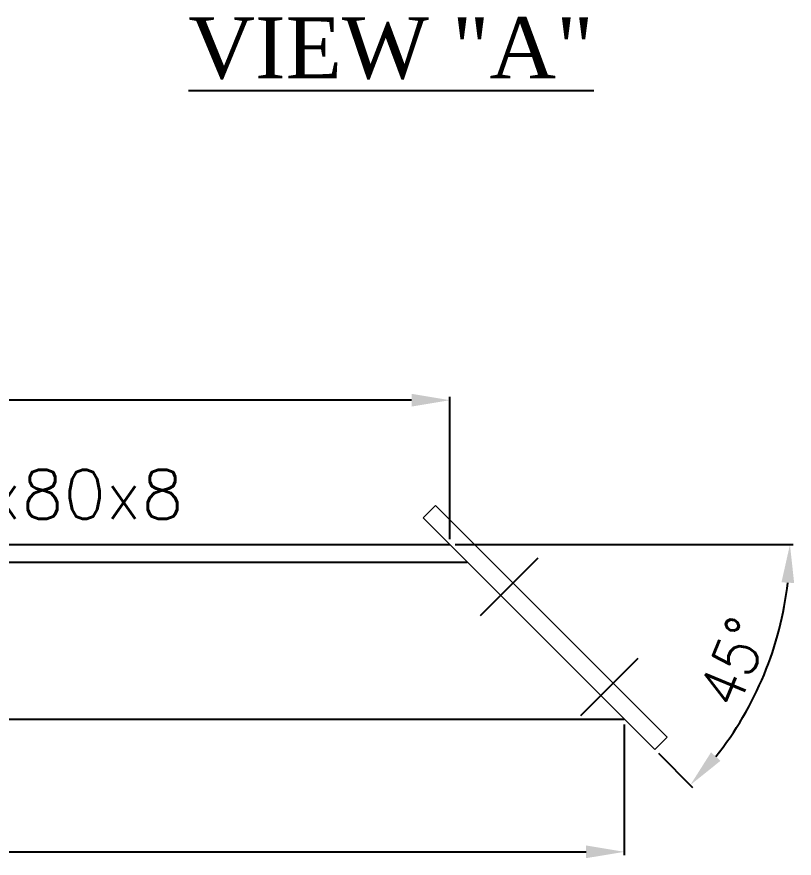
# Model space of a CAD drawing. Header units: millimetres. Extents: x 517777 to 536338, y -327622 to -292910.
# Drawn here: x 525842 to 526555, y -314278 to -313506 of the extents above; entities that cross this region are included whole.
import ezdxf
from ezdxf.enums import TextEntityAlignment as Align

# ---------------------------------------------------------------- set-up
doc = ezdxf.new("R2010")
doc.units = ezdxf.units.MM
doc.linetypes.add('CENTER2', pattern=[28.575, 19.05, -3.175, 3.175, -3.175])
for name, color, linetype in [('2-CENTER', 3, 'CENTER2'), ('5', 8, 'Continuous'), ('TEXT', 6, 'Continuous')]:
    doc.layers.add(name, color=color, linetype=linetype)
doc.styles.add('ROMANS', font='ROMANS.shx', dxfattribs={"width": 0.9})
doc.styles.add('style7', font='times.ttf', dxfattribs={"height": 24})
doc.dimstyles.new('11', dxfattribs={"dimtxt": 40, "dimasz": 35, "dimexe": 3, "dimexo": 5, "dimgap": 10, "dimtad": 1, "dimdec": 0, "dimdsep": 46, "dimtxsty": 'ROMANS', "dimcen": 2.5, "dimclrd": 6, "dimclre": 6, "dimclrt": 2, "dimadec": 0, "dimazin": 0, "dimtfac": 1, "dimtdec": 0, "dimtmove": 0, "dimatfit": 3, "dimfxl": 1, "dimarcsym": 0})

# ---------------------------------------------------------------- blocks, each defined once
blk = doc.blocks.new('*D42')
at = {"color": 6, "lineweight": -2, "transparency": 16777216}
for p, q in [((524638.99, -314155.51), (524638.99, -314275.3)), ((526399.15, -314155.51), (526399.15, -314275.3)), ((524673.99, -314272.3), (526364.15, -314272.3))]:
    blk.add_line(p, q, dxfattribs=at)
at = {"color": 6, "transparency": 16777216}
for points in [[(524673.99, -314266.46), (524673.99, -314278.13), (524638.99, -314272.3)], [(526364.15, -314266.46), (526364.15, -314278.13), (526399.15, -314272.3)]]:
    blk.add_solid(points, dxfattribs=at)
at = {"layer": 'Defpoints', "color": 0, "transparency": 16777216}
for p in [(524638.99, -314150.51), (526399.15, -314150.51), (526399.15, -314272.3)]:
    blk.add_point(p, dxfattribs=at)
at = {"color": 2, "transparency": 16777216, "insert": (525519.07, -314242.3), "char_height": 40, "attachment_point": 5, "style": 'ROMANS'}
blk.add_mtext('880', dxfattribs=at)
blk = doc.blocks.new('*D43')
at = {"color": 6, "lineweight": -2, "transparency": 16777216}
for p, q in [((524798.99, -313985.51), (524798.99, -313855.09)), ((526239.15, -313985.51), (526239.15, -313855.09)), ((526204.15, -313858.09), (524833.99, -313858.09))]:
    blk.add_line(p, q, dxfattribs=at)
at = {"color": 6, "transparency": 16777216}
for points in [[(524833.99, -313852.26), (524833.99, -313863.92), (524798.99, -313858.09)], [(526204.15, -313852.26), (526204.15, -313863.92), (526239.15, -313858.09)]]:
    blk.add_solid(points, dxfattribs=at)
at = {"layer": 'Defpoints', "color": 0, "transparency": 16777216}
for p in [(524798.99, -313858.09), (524798.99, -313990.51), (526239.15, -313990.51)]:
    blk.add_point(p, dxfattribs=at)
at = {"color": 2, "transparency": 16777216, "insert": (525519.07, -313828.09), "char_height": 40, "attachment_point": 5, "style": 'ROMANS'}
blk.add_mtext('720', dxfattribs=at)
blk = doc.blocks.new('*D44')
at = {"color": 6, "lineweight": -2, "transparency": 16777216}
for p, q in [((526244.15, -313990.51), (526554.04, -313990.51)), ((526430.57, -314181.93), (526461.81, -314213.17))]:
    blk.add_line(p, q, dxfattribs=at)
blk.add_arc((526239.15, -313990.51), 311.89, 321.43301, 353.56699, dxfattribs=at)
at = {"color": 6, "transparency": 16777216}
for points in [[(526543.26, -314025.13), (526554.9, -314025.78), (526551.04, -313990.51)], [(526487.36, -314188.84), (526478.66, -314181.06), (526459.69, -314211.05)]]:
    blk.add_solid(points, dxfattribs=at)
at = {"layer": 'Defpoints', "color": 0, "transparency": 16777216}
for p in [(526214.65, -313966.01), (524798.99, -313990.51), (526239.15, -313990.51), (526509.26, -314146.46), (526427.03, -314178.39)]:
    blk.add_point(p, dxfattribs=at)
at = {"color": 2, "transparency": 16777216, "insert": (526499.59, -314098.38), "char_height": 40, "attachment_point": 5, "rotation": 67.5, "style": 'ROMANS'}
blk.add_mtext('45°', dxfattribs=at)
blk = doc.blocks.new('*D45')
at = {"color": 6, "lineweight": -2, "transparency": 16777216}
for p, q in [((524771.36, -313990.51), (524490.91, -313990.51)), ((524595.86, -314171.02), (524574.52, -314192.35))]:
    blk.add_line(p, q, dxfattribs=at)
blk.add_arc((524776.36, -313990.51), 282.45, 187.10446, 217.89554, dxfattribs=at)
at = {"color": 6, "transparency": 16777216}
for points in [[(524490.26, -314025.8), (524501.91, -314025.08), (524493.91, -313990.51)], [(524557.85, -314160.13), (524549.1, -314167.86), (524576.64, -314190.23)]]:
    blk.add_solid(points, dxfattribs=at)
at = {"layer": 'Defpoints', "color": 0, "transparency": 16777216}
for p in [(524811.78, -313955.09), (524798.99, -313990.51), (526239.15, -313990.51), (524503.54, -314063.61), (524599.39, -314167.48)]:
    blk.add_point(p, dxfattribs=at)
at = {"color": 2, "transparency": 16777216, "insert": (524543.13, -314087.12), "char_height": 40, "attachment_point": 5, "rotation": 292.5, "style": 'ROMANS'}
blk.add_mtext('45°', dxfattribs=at)

msp = doc.modelspace()

# ---------------------------------------------------------------- linework, layer by layer
at = {"lineweight": 0}
for p, q in [((526214.65, -313966.01), (526225.96, -313954.69)), ((526225.96, -313954.69), (526438.35, -314167.08)), ((526427.03, -314178.39), (526438.35, -314167.08))]:
    msp.add_line(p, q, dxfattribs=at)
at = {"linetype": 'Continuous', "lineweight": 0}
msp.add_line((526427.03, -314178.39), (526214.65, -313966.01), dxfattribs=at)
at = {"color": 7}
for p, q in [((524798.99, -313990.51), (526239.15, -313990.51)), ((524782.99, -314006.51), (526255.15, -314006.51)), ((524798.99, -314006.51), (526255.15, -314006.51)), ((524638.99, -314150.51), (526399.15, -314150.51))]:
    msp.add_line(p, q, dxfattribs=at)
at = {"layer": '2-CENTER', "ltscale": 8}
for p, q in [((526267.44, -314055.44), (526320.07, -314002.81)), ((526359.36, -314147.37), (526412, -314094.73))]:
    msp.add_line(p, q, dxfattribs=at)

# ---------------------------------------------------------------- texts
at = {"layer": '5', "color": 6, "style": 'style7'}
msp.add_text('%%UVIEW "A"', height=55.9459, dxfattribs=at).set_placement((526185.31, -313534.92), align=Align.MIDDLE_CENTER)
at = {"layer": 'TEXT', "color": 2, "style": 'ROMANS'}
msp.add_text('L 80x80x8', height=45, dxfattribs=at).set_placement((525672.92, -313966.86))

# ---------------------------------------------------------------- dimensions: what is measured, and where the dimension line sits
for base, p1, p2, picture, middle in [((524798.99, -313858.09), (526239.15, -313990.51), (524798.99, -313990.51), '*D43', (525519.07, -313828.09)), ((526399.15, -314272.3), (524638.99, -314150.51), (526399.15, -314150.51), '*D42', (525519.07, -314242.3))]:
    dim = msp.add_linear_dim(base=base, p1=p1, p2=p2, angle=180, dimstyle='11', override={"dimlfac": 0.5})
    dim.commit()
    dim.dimension.update_dxf_attribs({"geometry": picture, "text_midpoint": middle})
for base, line1, picture, middle in [((524503.54, -314063.61), ((524811.78, -313955.09), (524599.39, -314167.48)), '*D45', (524543.13, -314087.12)), ((526509.26, -314146.46), ((526427.03, -314178.39), (526214.65, -313966.01)), '*D44', (526499.59, -314098.38))]:
    dim = msp.add_angular_dim_2l(base=base, line1=line1, line2=((524798.99, -313990.51), (526239.15, -313990.51)), dimstyle='11', override={"dimlfac": 0.5})
    dim.commit()
    dim.dimension.update_dxf_attribs({"geometry": picture, "text_midpoint": middle})

doc.saveas('drawing.dxf')
